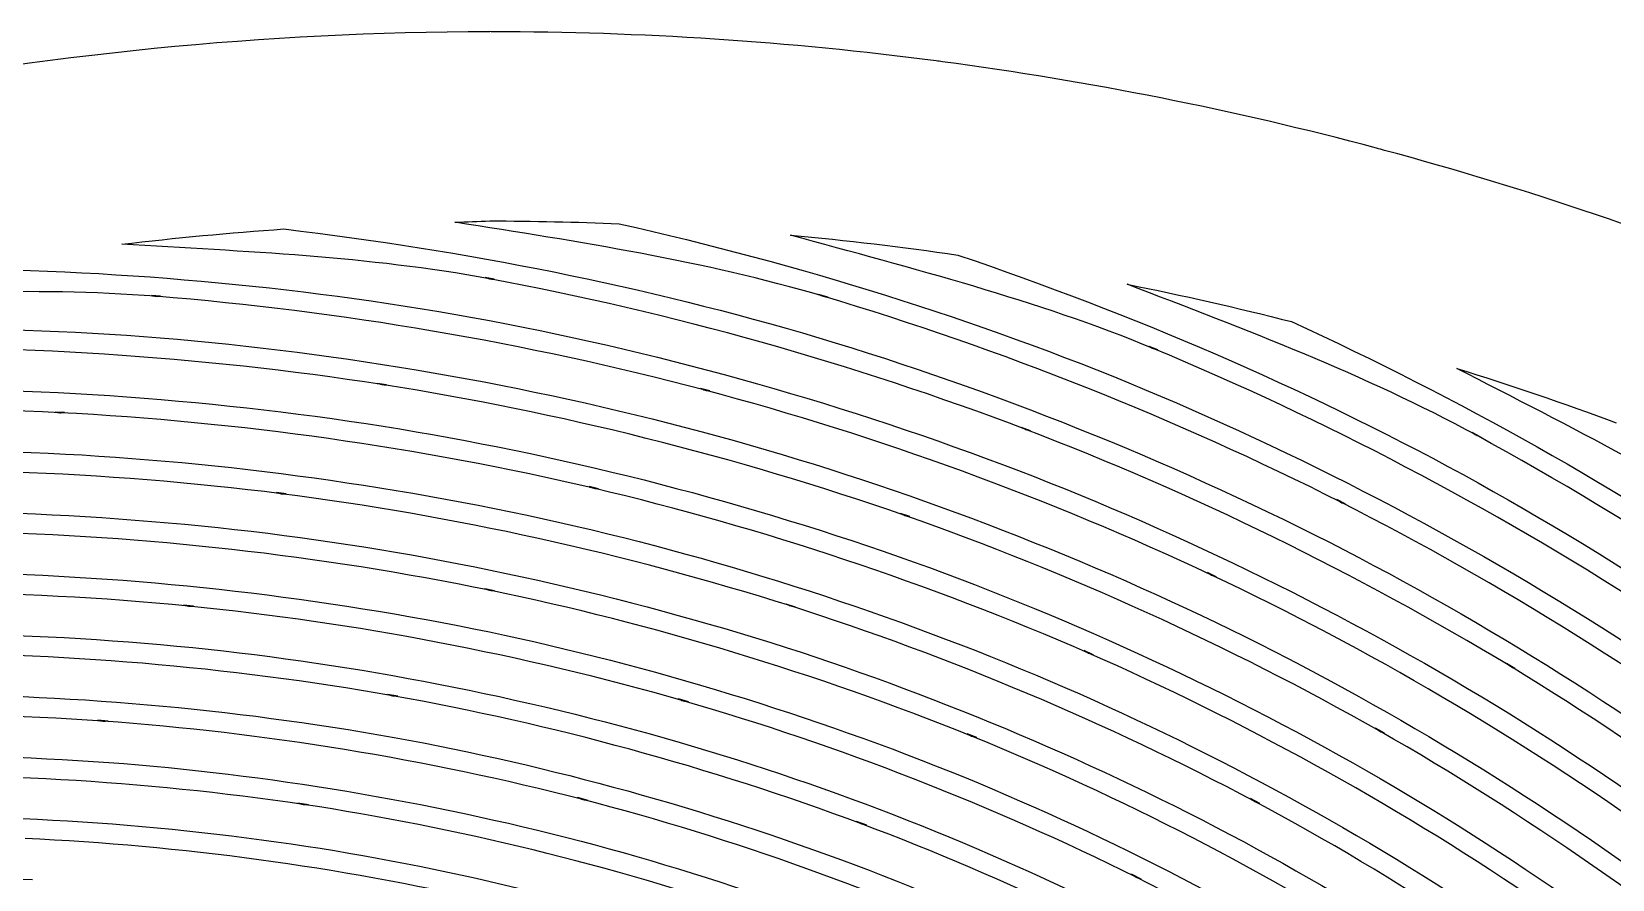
# Model space of a CAD drawing. Extents: x 289 to 439, y 190 to 340.
# Drawn here: x 353.86 to 388.33, y 321.36 to 339.84 of the extents above; entities that cross this region are included whole.
import ezdxf

# ---------------------------------------------------------------- set-up
doc = ezdxf.new("R2010")
doc.units = 0
doc.layers.add('seconds_wheel', color=7, linetype='CONTINUOUS')

msp = doc.modelspace()

# ---------------------------------------------------------------- linework, layer by layer
at = {"layer": 'seconds_wheel', "color": 7}
for p, q in [((363.856022, 339.841038), (363.856022, 339.841038)), ((359.364155, 335.537234), (359.364155, 335.537234)), ((363.856022, 335.713659), (363.856022, 335.713667)), ((370.411963, 335.403843), (370.411963, 335.403843)), ((363.949863, 334.4418), (363.752488, 334.478638)), ((363.850595, 334.451106), (363.850595, 334.451106)), ((356.675005, 334.070327), (356.474143, 334.086226)), ((356.573798, 334.069164), (356.573798, 334.069156)), ((371.225107, 334.050544), (371.031999, 334.107934)), ((371.126614, 334.070319), (371.126614, 334.070319)), ((377.752741, 334.331668), (377.752741, 334.331674)), ((356.669188, 333.164114), (356.669188, 333.164114)), ((378.419308, 332.90121), (378.233182, 332.978375)), ((378.322754, 332.931455), (378.322754, 332.931455)), ((384.942677, 332.497547), (384.942677, 332.497547)), ((361.602721, 332.139639), (361.39798, 332.171437)), ((361.498024, 332.146232), (361.498024, 332.146232)), ((368.649573, 332.006637), (368.449485, 332.05976)), ((368.547202, 332.024086), (368.547202, 332.024086)), ((354.580298, 331.535502), (354.373233, 331.545971)), ((354.476767, 331.531236), (354.476767, 331.531236)), ((375.644075, 331.137656), (375.45058, 331.211329)), ((375.543644, 331.165961), (375.543644, 331.165961)), ((385.453363, 331.006201), (385.276544, 331.102368)), ((385.360689, 331.046142), (385.360689, 331.046142)), ((354.602013, 330.630457), (354.602013, 330.630457)), ((366.226816, 329.869663), (366.018588, 329.918909)), ((359.415726, 329.761476), (359.204395, 329.788234)), ((359.308316, 329.765355), (359.308316, 329.765355)), ((366.121732, 329.884398), (366.121732, 329.884398)), ((382.509451, 329.542002), (382.324876, 329.63584)), ((382.41445, 329.580003), (382.41445, 329.580003)), ((373.010763, 329.265526), (372.808739, 329.336098)), ((372.906843, 329.291507), (372.906843, 329.291507)), ((379.694667, 327.956044), (379.502336, 328.046779)), ((379.594623, 327.992493), (379.594623, 327.992493)), ((363.958005, 327.648546), (363.742795, 327.69275)), ((363.847879, 327.660955), (363.847879, 327.660955)), ((357.392371, 327.314693), (357.173282, 327.336408)), ((357.282245, 327.315469), (357.282245, 327.315456)), ((370.522477, 327.293741), (370.313472, 327.360437)), ((370.41623, 327.317006), (370.41623, 327.317006)), ((377.014436, 326.254531), (376.812798, 326.342942)), ((376.910515, 326.289042), (376.910515, 326.289042)), ((386.205238, 325.954789), (386.022989, 326.065302)), ((386.109074, 326.001709), (386.109074, 326.001709)), ((361.848176, 325.350264), (361.624823, 325.389816)), ((361.73456, 325.359958), (361.73456, 325.359958)), ((368.184254, 325.228892), (367.965944, 325.291712)), ((368.072191, 325.250221), (368.072191, 325.250221)), ((355.533813, 324.808934), (355.307357, 324.824833)), ((355.419034, 324.806607), (355.419034, 324.806617)), ((374.472249, 324.445996), (374.262468, 324.530528)), ((374.361349, 324.479731), (374.361349, 324.479731)), ((383.36176, 324.54255), (383.170591, 324.65151)), ((383.262105, 324.587917), (383.262105, 324.587917)), ((355.546996, 323.905452), (355.546996, 323.905452)), ((359.898494, 322.984121), (359.666611, 323.019022)), ((365.998036, 323.079125), (365.770417, 323.138065)), ((365.881706, 323.098124), (365.881706, 323.098124)), ((380.64469, 323.009326), (380.444605, 323.115963)), ((380.539606, 323.053533), (380.539606, 323.053533)), ((359.782164, 322.990714), (359.782164, 322.990714)), ((372.073536, 322.536641), (371.85445, 322.61846)), ((371.959533, 322.567663), (371.959533, 322.567663)), ((378.059462, 321.361715), (377.850069, 321.466022)), ((377.949336, 321.404756), (377.949336, 321.404756))]:
    msp.add_line(p, q, dxfattribs=at)
for points in [[(363.839349, 339.837548), (354.063626, 339.82343), (344.384958, 337.89826), (335.347937, 334.170363)], [(363.856022, 339.841038), (363.850464, 339.839875), (363.844907, 339.838712), (363.839349, 339.837548)], [(363.907595, 339.837548), (363.890405, 339.838717), (363.873214, 339.839881), (363.856022, 339.841038)], [(373.586206, 339.203163), (370.37707, 339.623243), (367.144108, 339.835148), (363.907595, 339.837548)], [(373.726577, 339.183388), (373.679793, 339.190024), (373.633002, 339.196616), (373.586206, 339.203163)], [(383.189203, 337.300788), (380.07867, 338.130768), (376.917923, 338.759602), (373.726577, 339.183388)], [(383.366026, 337.251931), (383.307105, 337.268289), (383.248164, 337.284575), (383.189203, 337.300788)], [(392.459888, 334.164934), (389.497663, 335.387155), (386.46015, 336.418268), (383.366026, 337.251931)], [(355.827739, 335.203368), (357.00357, 335.344185), (358.182746, 335.455509), (359.364155, 335.537234)], [(359.364155, 335.537234), (363.311591, 335.067232), (367.218882, 334.299512), (371.029673, 333.165664)], [(363.094451, 335.683801), (363.348253, 335.695119), (363.602113, 335.705072), (363.856022, 335.713659)], [(371.126614, 334.070312), (368.502201, 334.844572), (365.795991, 335.258431), (363.094451, 335.683801)], [(363.856022, 335.713667), (364.796802, 335.711585), (365.737447, 335.690771), (366.677399, 335.651237)], [(366.677399, 335.651237), (370.590837, 334.768786), (374.430045, 333.580758), (378.134688, 332.040758)], [(363.850595, 334.451106), (361.20376, 334.938651), (358.512649, 335.045812), (355.827739, 335.203368)], [(370.411963, 335.403843), (371.631676, 335.290502), (372.848244, 335.145559), (374.060443, 334.969159)], [(378.322754, 332.931455), (375.764116, 333.988017), (373.078129, 334.666909), (370.411963, 335.403843)], [(374.060443, 334.969159), (377.860691, 333.682696), (381.555063, 332.10038), (385.078783, 330.181427)], [(351.971805, 334.682602), (355.955548, 334.628967), (359.930355, 334.272667), (363.847492, 333.541798)], [(363.752488, 334.478638), (363.785951, 334.472424), (363.817143, 334.457368), (363.850595, 334.451106)], [(375.543644, 331.165961), (371.750862, 332.605077), (367.838037, 333.704564), (363.850595, 334.451106)], [(363.850595, 334.451106), (363.883345, 334.445073), (363.91712, 334.447878), (363.949863, 334.4418)], [(356.573798, 334.069156), (353.861453, 334.279675), (351.144287, 334.121809), (348.429185, 333.978032)], [(356.474143, 334.086226), (356.507807, 334.083566), (356.540139, 334.071875), (356.573798, 334.069164)], [(356.573798, 334.069156), (356.607502, 334.066542), (356.641303, 334.072977), (356.675005, 334.070327)], [(368.547202, 332.024086), (364.624483, 333.058926), (360.617622, 333.743522), (356.573798, 334.069156)], [(371.031999, 334.107934), (371.064601, 334.098263), (371.094027, 334.080038), (371.126614, 334.070319)], [(371.126614, 334.070319), (371.158796, 334.060827), (371.192938, 334.060084), (371.225107, 334.050544)], [(382.41445, 329.579995), (378.792191, 331.408232), (375.014768, 332.910758), (371.126614, 334.070312)], [(377.752741, 334.331674), (378.954279, 334.091396), (380.149385, 333.819999), (381.336852, 333.517756)], [(385.360689, 331.046137), (382.926747, 332.364046), (380.337251, 333.345187), (377.752741, 334.331668)], [(344.841197, 333.058641), (348.775537, 333.412746), (352.731146, 333.47909), (356.669188, 333.164114)], [(363.847492, 333.541798), (367.782753, 332.795528), (371.643223, 331.700147), (375.38466, 330.270225)], [(381.336852, 333.517756), (384.981154, 331.840864), (388.489729, 329.880929), (391.793318, 327.604342)], [(361.498024, 332.146232), (357.489149, 332.76526), (353.433033, 333.027324), (349.377658, 332.928741)], [(356.669188, 333.164114), (360.660141, 332.833025), (364.613894, 332.147632), (368.483609, 331.116327)], [(371.029673, 333.165664), (374.86559, 332.011832), (378.59095, 330.519651), (382.162402, 328.70598)], [(378.233182, 332.978375), (378.264379, 332.965439), (378.291582, 332.944436), (378.322754, 332.931455)], [(389.078189, 327.286374), (385.667204, 329.482599), (382.068009, 331.372028), (378.322754, 332.931455)], [(378.322754, 332.931455), (378.353991, 332.918557), (378.38809, 332.914153), (378.419308, 332.90121)], [(384.942677, 332.497547), (386.111866, 332.133172), (387.271413, 331.738553), (388.420152, 331.314088)], [(392.162859, 328.436096), (389.880894, 330.000687), (387.39881, 331.227948), (384.942677, 332.497547)], [(349.566886, 332.038432), (353.571068, 332.126418), (357.574666, 331.85787), (361.531372, 331.236923)], [(361.39798, 332.171437), (361.432031, 332.166127), (361.463984, 332.151592), (361.498024, 332.146232)], [(372.906843, 329.291507), (369.19605, 330.579568), (365.378321, 331.535016), (361.498024, 332.146232)], [(361.498024, 332.146232), (361.53265, 332.140884), (361.568103, 332.145035), (361.602721, 332.139639)], [(368.449485, 332.05976), (368.483067, 332.050846), (368.513636, 332.033051), (368.547202, 332.024086)], [(379.594623, 327.992493), (376.038841, 329.661167), (372.342013, 331.010373), (368.547202, 332.024086)], [(368.547202, 332.024086), (368.580739, 332.015238), (368.616049, 332.015533), (368.649573, 332.006637)], [(378.134688, 332.040758), (381.828263, 330.492338), (385.376715, 328.618635), (388.738508, 326.441822)], [(354.476767, 331.531236), (350.423998, 331.727867), (346.362117, 331.564199), (342.338175, 331.041875)], [(354.373233, 331.545971), (354.408119, 331.544215), (354.441884, 331.533035), (354.476767, 331.531236)], [(354.476767, 331.531236), (354.511334, 331.529556), (354.545733, 331.53723), (354.580298, 331.535502)], [(366.121732, 329.884398), (362.29645, 330.777462), (358.399572, 331.328735), (354.476767, 331.531236)], [(361.531372, 331.236923), (365.357578, 330.623984), (369.121298, 329.671476), (372.778494, 328.391505)], [(368.483609, 331.116327), (372.225617, 330.106748), (375.870185, 328.765385), (379.374373, 327.109552)], [(375.45058, 331.211329), (375.482894, 331.199014), (375.51135, 331.178327), (375.543644, 331.165961)], [(386.109074, 326.001709), (382.747242, 328.032751), (379.211813, 329.761382), (375.543644, 331.165961)], [(375.543644, 331.165961), (375.576228, 331.153598), (375.611508, 331.150067), (375.644075, 331.137656)], [(385.276544, 331.102368), (385.306239, 331.08623), (385.331011, 331.062326), (385.360689, 331.046142)], [(385.360689, 331.046142), (385.390328, 331.030093), (385.423747, 331.022293), (385.453363, 331.006201)], [(395.46739, 324.307946), (392.304473, 326.848684), (388.922598, 329.103785), (385.360689, 331.046137)], [(342.620078, 330.176774), (346.592834, 330.682651), (350.602442, 330.834312), (354.602013, 330.630457)], [(354.602013, 330.630457), (358.471703, 330.420837), (362.314892, 329.86671), (366.086447, 328.975866)], [(359.308316, 329.765355), (355.411945, 330.253254), (351.480207, 330.394125), (347.559041, 330.18569)], [(375.38466, 330.270225), (379.001455, 328.874465), (382.486298, 327.159876), (385.798862, 325.1463)], [(366.018588, 329.918909), (366.053952, 329.910591), (366.086383, 329.892775), (366.121732, 329.884398)], [(385.078783, 330.181427), (388.59115, 328.255239), (391.924501, 326.020428), (395.041239, 323.503726)], [(359.204395, 329.788234), (359.239655, 329.783759), (359.273067, 329.769886), (359.308316, 329.765355)], [(359.308316, 329.765355), (359.343937, 329.760893), (359.380113, 329.765992), (359.415726, 329.761476)], [(370.41623, 327.317006), (366.793784, 328.461214), (363.076389, 329.280931), (359.308316, 329.765355)], [(376.910515, 326.289042), (373.428019, 327.805249), (369.817664, 329.008504), (366.121732, 329.884398)], [(366.121732, 329.884398), (366.156246, 329.876342), (366.192315, 329.877777), (366.226816, 329.869663)], [(382.324876, 329.63584), (382.356327, 329.619911), (382.383026, 329.595983), (382.41445, 329.580003)], [(382.41445, 329.580003), (382.44496, 329.564603), (382.478964, 329.557448), (382.509451, 329.542002)], [(392.379233, 323.341245), (389.249004, 325.711991), (385.914436, 327.8), (382.41445, 329.579995)], [(347.776964, 329.30275), (351.64756, 329.498696), (355.527266, 329.34951), (359.371135, 328.857597)], [(372.808739, 329.336098), (372.842726, 329.324241), (372.872876, 329.30342), (372.906843, 329.291507)], [(383.262105, 324.587917), (379.956767, 326.460218), (376.491577, 328.034136), (372.906843, 329.291507)], [(372.906843, 329.291507), (372.940641, 329.279772), (372.976983, 329.277313), (373.010763, 329.265526)], [(363.847879, 327.660955), (360.126128, 328.419713), (356.34485, 328.846323), (352.547636, 328.934375)], [(359.371135, 328.857597), (363.086186, 328.369397), (366.749985, 327.550653), (370.320062, 326.411964)], [(366.086447, 328.975866), (369.7299, 328.102156), (373.287782, 326.90514), (376.71896, 325.399898)], [(382.162402, 328.70598), (385.612584, 326.940125), (388.898098, 324.870534), (391.981386, 322.522295)], [(372.778494, 328.391505), (376.310942, 327.141671), (379.724431, 325.579179), (382.979423, 323.723203)], [(352.703904, 328.037863), (356.449032, 327.940871), (360.177959, 327.509666), (363.846716, 326.75087)], [(379.502336, 328.046779), (379.534686, 328.031535), (379.562301, 328.007793), (379.594623, 327.992493)], [(389.399259, 322.233409), (386.308329, 324.440269), (383.027387, 326.367643), (379.594623, 327.992493)], [(379.594623, 327.992493), (379.626818, 327.977385), (379.662495, 327.971205), (379.694667, 327.956044)], [(357.282245, 327.315456), (353.501674, 327.681286), (349.696501, 327.710133), (345.91104, 327.401151)], [(363.742795, 327.69275), (363.778717, 327.685361), (363.811973, 327.668408), (363.847879, 327.660955)], [(374.361349, 324.479731), (370.958321, 325.850323), (367.440291, 326.915296), (363.847879, 327.660955)], [(363.847879, 327.660955), (363.884149, 327.653561), (363.921746, 327.656004), (363.958005, 327.648546)], [(357.173282, 327.336408), (357.210165, 327.332775), (357.245371, 327.319168), (357.282245, 327.315469)], [(357.282245, 327.315456), (357.318858, 327.311913), (357.355762, 327.318274), (357.392371, 327.314693)], [(368.072191, 325.250221), (364.544192, 326.25785), (360.933178, 326.949204), (357.282245, 327.315456)], [(370.313472, 327.360437), (370.348984, 327.34915), (370.380738, 327.328357), (370.41623, 327.317006)], [(380.539606, 323.053533), (377.298543, 324.772717), (373.910725, 326.199549), (370.41623, 327.317006)], [(370.41623, 327.317006), (370.450868, 327.306066), (370.487856, 327.304742), (370.522477, 327.293741)], [(346.158045, 326.525967), (349.89358, 326.82101), (353.64777, 326.782139), (357.376472, 326.410801)], [(379.374373, 327.109552), (382.756518, 325.497478), (385.987717, 323.58666), (389.030495, 321.400879)], [(363.846716, 326.75087), (367.386747, 326.005211), (370.853014, 324.944838), (374.204305, 323.582831)], [(361.73456, 325.359958), (358.120049, 325.993612), (354.456161, 326.303737), (350.786406, 326.286328)], [(357.376472, 326.410801), (360.974634, 326.039224), (364.532297, 325.346619), (368.007435, 324.342462)], [(370.320062, 326.411964), (373.762239, 325.300287), (377.098094, 323.883805), (380.288335, 322.179123)], [(376.812798, 326.342942), (376.84695, 326.328002), (376.876393, 326.304042), (376.910515, 326.289042)], [(386.534065, 320.990234), (383.49002, 323.038925), (380.269628, 324.812332), (376.910515, 326.289042)], [(376.910515, 326.289042), (376.944049, 326.274444), (376.980927, 326.26919), (377.014436, 326.254531)], [(386.022989, 326.065302), (386.053558, 326.046766), (386.078539, 326.020296), (386.109074, 326.001709)], [(395.259549, 319.248009), (392.415668, 321.766424), (389.353904, 324.026656), (386.109074, 326.001709)], [(386.109074, 326.001709), (386.139663, 325.983229), (386.17468, 325.973319), (386.205238, 325.954789)], [(350.976801, 325.396408), (354.594303, 325.402958), (358.204614, 325.086113), (361.765971, 324.450649)], [(361.624823, 325.389816), (361.662228, 325.383187), (361.69717, 325.366657), (361.73456, 325.359958)], [(371.959533, 322.567663), (368.64101, 323.800997), (365.219314, 324.735548), (361.73456, 325.359958)], [(361.73456, 325.359958), (361.772072, 325.353383), (361.810674, 325.356911), (361.848176, 325.350264)], [(367.965944, 325.291712), (368.002555, 325.281176), (368.0356, 325.260825), (368.072191, 325.250221)], [(377.949336, 321.404756), (374.77797, 322.978065), (371.472418, 324.264821), (368.072191, 325.250221)], [(368.072191, 325.250221), (368.108825, 325.239756), (368.147638, 325.239425), (368.184254, 325.228892)], [(376.71896, 325.399898), (380.027055, 323.934119), (383.197428, 322.175844), (386.192832, 320.146459)], [(385.798862, 325.1463), (388.993639, 323.189669), (392.007256, 320.951872), (394.8047, 318.46007)], [(355.419034, 324.806617), (351.758359, 325.058956), (348.083192, 324.984868), (344.435982, 324.584041)], [(355.307357, 324.824833), (355.34506, 324.822168), (355.381341, 324.809344), (355.419034, 324.806607)], [(355.419034, 324.806617), (355.457289, 324.80398), (355.49556, 324.811663), (355.533813, 324.808934)], [(365.881706, 323.098124), (362.451779, 323.978124), (358.950609, 324.55027), (355.419034, 324.806617)], [(361.765971, 324.450649), (365.19792, 323.824514), (368.56682, 322.892347), (371.832734, 321.666497)], [(374.262468, 324.530528), (374.296885, 324.516591), (374.32696, 324.493733), (374.361349, 324.479731)], [(383.784811, 319.621037), (380.794436, 321.517888), (377.641209, 323.144347), (374.361349, 324.479731)], [(374.361349, 324.479731), (374.397262, 324.465268), (374.436363, 324.460528), (374.472249, 324.445996)], [(383.170591, 324.65151), (383.202946, 324.633109), (383.229783, 324.606377), (383.262105, 324.587917)], [(392.277639, 318.313106), (389.464779, 320.668416), (386.447863, 322.768532), (383.262105, 324.587917)], [(383.262105, 324.587917), (383.293926, 324.569893), (383.329967, 324.56063), (383.36176, 324.54255)], [(344.717888, 323.71816), (348.31492, 324.102879), (351.938966, 324.165103), (355.546996, 323.905452)], [(368.007435, 324.342462), (371.355529, 323.360988), (374.608662, 322.082245), (377.729086, 320.521429)], [(359.782164, 322.990714), (356.278737, 323.507074), (352.735941, 323.70991), (349.196182, 323.596014)], [(355.546996, 323.905452), (359.025023, 323.64168), (362.472539, 323.066421), (365.848358, 322.188816)], [(382.979423, 323.723203), (386.115361, 321.920202), (389.083829, 319.840363), (391.850321, 317.509657)], [(374.204305, 323.582831), (377.431457, 322.256871), (380.532795, 320.644975), (383.47266, 318.766792)], [(359.666611, 323.019022), (359.70591, 323.013147), (359.742878, 322.99667), (359.782164, 322.990714)], [(365.770417, 323.138065), (365.808657, 323.128176), (365.843492, 323.108092), (365.881706, 323.098124)], [(375.49556, 319.647792), (372.400225, 321.082227), (369.183058, 322.23709), (365.881706, 323.098124)], [(365.881706, 323.098124), (365.919842, 323.088342), (365.959918, 323.088986), (365.998036, 323.079125)], [(380.444605, 323.115963), (380.478116, 323.098106), (380.506131, 323.071453), (380.539606, 323.053533)], [(389.403525, 317.236284), (386.627941, 319.435609), (383.661754, 321.382231), (380.539606, 323.053533)], [(380.539606, 323.053533), (380.573245, 323.035689), (380.611085, 323.027233), (380.64469, 323.009326)], [(349.418372, 322.713463), (352.905738, 322.814589), (356.394718, 322.603197), (359.844594, 322.082955)], [(369.705069, 320.563306), (366.476339, 321.666818), (363.155507, 322.479277), (359.782164, 322.990714)], [(359.782164, 322.990714), (359.820664, 322.98504), (359.860007, 322.989874), (359.898494, 322.984121)], [(371.85445, 322.61846), (371.890967, 322.604806), (371.923044, 322.58139), (371.959533, 322.567663)], [(381.160029, 318.130857), (378.231418, 319.881006), (375.1528, 321.366307), (371.959533, 322.567663)], [(371.959533, 322.567663), (371.996524, 322.553915), (372.036571, 322.550463), (372.073536, 322.536641)], [(363.847866, 320.869641), (360.521113, 321.629557), (357.133018, 322.090452), (353.724103, 322.246205)], [(359.844594, 322.082955), (363.165144, 321.56812), (366.432208, 320.756425), (369.608128, 319.658651)], [(365.848358, 322.188816), (369.097602, 321.329818), (372.262628, 320.181089), (375.306719, 318.757098)], [(380.288335, 322.179123), (383.358713, 320.523269), (386.274017, 318.596318), (389.001413, 316.421203)], [(371.832734, 321.666497), (374.97397, 320.472406), (378.001492, 318.99886), (380.880065, 317.264589)], [(343.447569, 320.88709), (346.905359, 321.352266), (350.397541, 321.506778), (353.883097, 321.350082)], [(377.850069, 321.466022), (377.884939, 321.448637), (377.914504, 321.422213), (377.949336, 321.404756)], [(386.634882, 316.030723), (383.905521, 318.077316), (380.999198, 319.876259), (377.949336, 321.404756)], [(377.949336, 321.404756), (377.984715, 321.387205), (378.024119, 321.379337), (378.059462, 321.361715)]]:
    msp.add_open_spline(points, degree=3, dxfattribs=at)

doc.saveas('drawing.dxf')
